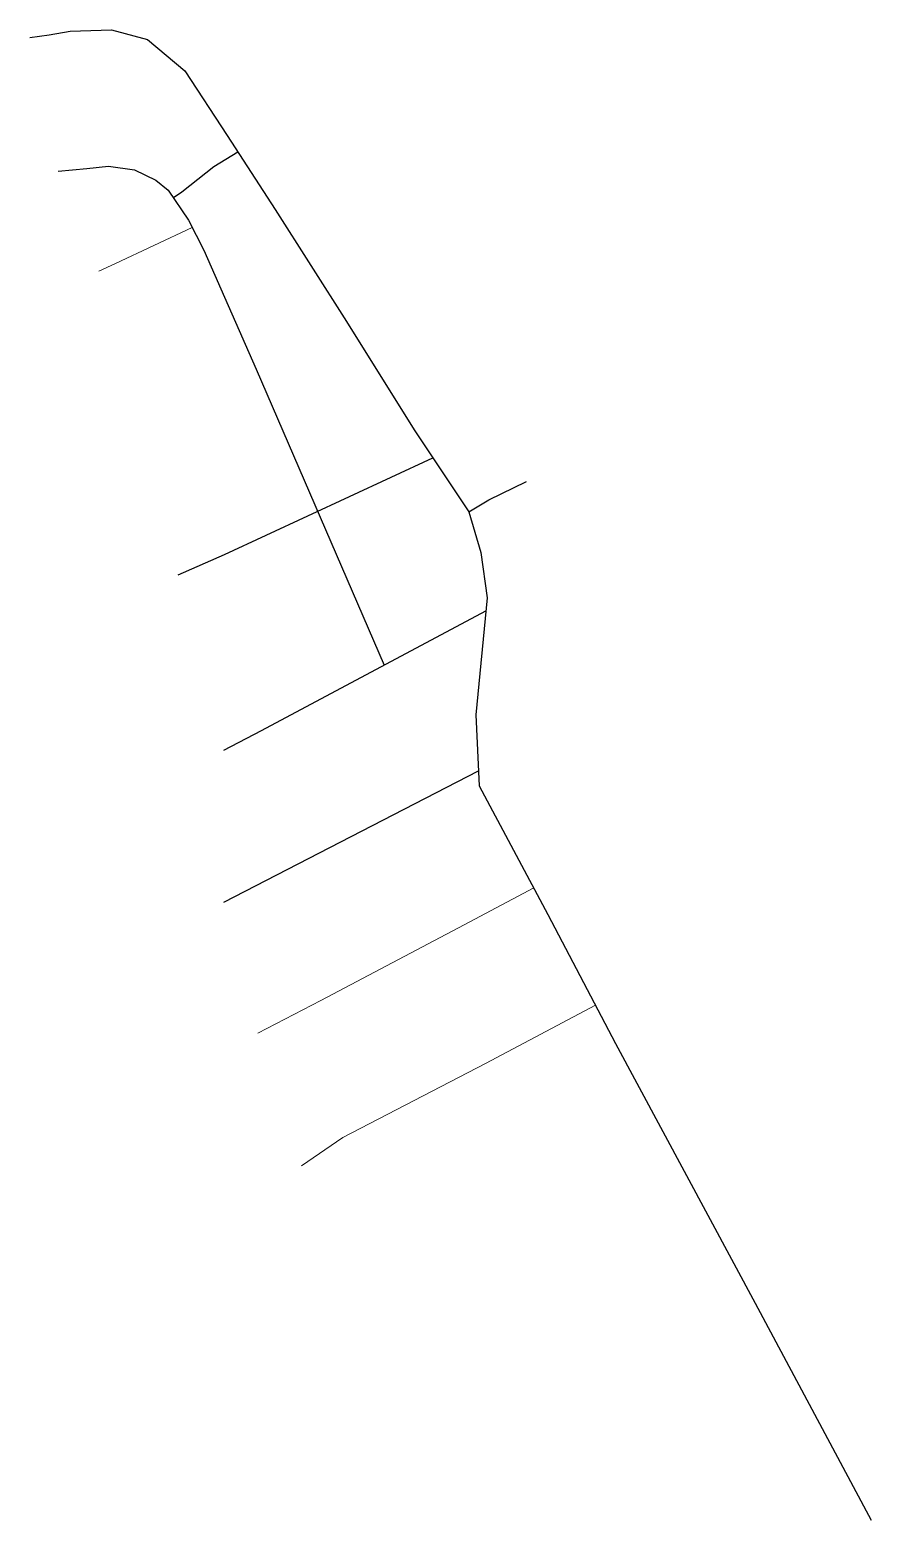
# Model space of a CAD drawing. Header units: metres. Extents: x 336366 to 338041, y 7371358 to 7374587.
# Drawn here: x 337667 to 338041, y 7373925 to 7374587 of the extents above.
import ezdxf

# ---------------------------------------------------------------- set-up
doc = ezdxf.new("R2010")
doc.units = ezdxf.units.M
for name, color, linetype, true_color in [('MCT - RUA THELMA', 18, 'Continuous', 0x000000), ('MCT - VIELA 05', 18, 'Continuous', 0x000000), ('MCT - VIELA 06', 18, 'Continuous', 0x000000), ('RUA BENEDITO SERAFIM BUENO - 12_12_20 - PASTA ETAPA 01 - DJI_0055', 18, 'Continuous', 0x000000), ('RUA JOÃO BRUNI - 12_12_20 - PASTA ETAPA 01 - DJI_0057', 18, 'Continuous', 0x000000), ('RUA PARAGUAÇU - 12_12_20 - PASTA ETAPA 01 - DJI_0051 - DJI_0052', 18, 'Continuous', 0x000000), ('RUA PASQUALE SCARANO - 12_12_20 - PASTA ETAPA 01 - DJI_0056', 18, 'Continuous', 0x000000)]:
    doc.layers.add(name, color=color, linetype=linetype, true_color=true_color)
for name, color, linetype, lineweight, true_color in [('MCT - VIELA 07', 18, 'Continuous', 13, 0x000000), ('RUA EDGARD DE SOUZA - 12_12_20 - PASTA ETAPA 01 - DJI_0059', 18, 'Continuous', 13, 0x000000), ('RUA JOSEFINA FELTRIN - 12_12_20 - PASTA ETAPA 01 - DJI_0058', 18, 'Continuous', 13, 0x000000)]:
    doc.layers.add(name, color=color, linetype=linetype, lineweight=lineweight, true_color=true_color)

msp = doc.modelspace()

# ---------------------------------------------------------------- linework, layer by layer
at = {"layer": 'MCT - RUA THELMA', "color": 11, "linetype": 'Continuous', "true_color": 0xff7f7f}
msp.add_lwpolyline([(337862.02, 7374372.93), (337870.95, 7374378.22), (337887.72, 7374386.44)], dxfattribs=at)
at = {"layer": 'MCT - VIELA 05', "color": 11, "linetype": 'Continuous', "true_color": 0xff7f7f}
msp.add_lwpolyline([(337732.97, 7374345.01), (337753.5, 7374354), (337846.07, 7374396.88)], dxfattribs=at)
at = {"layer": 'MCT - VIELA 06', "color": 11, "linetype": 'Continuous', "true_color": 0xff7f7f}
msp.add_lwpolyline([(337759.46, 7374532.7), (337748.8, 7374526.11), (337734.51, 7374514.92), (337730.78, 7374512.39)], dxfattribs=at)
at = {"layer": 'MCT - VIELA 07', "color": 11, "linetype": 'Continuous', "true_color": 0xff7f7f}
msp.add_lwpolyline([(337697.68, 7374479.8), (337705.08, 7374483.3), (337739.14, 7374499.29)], dxfattribs=at)
at = {"layer": 'RUA BENEDITO SERAFIM BUENO - 12_12_20 - PASTA ETAPA 01 - DJI_0055', "color": 11, "linetype": 'Continuous', "true_color": 0xff7f7f}
msp.add_lwpolyline([(337679.63, 7374524.19), (337692.31, 7374525.48), (337701.87, 7374526.46), (337713.43, 7374524.81), (337723.01, 7374520.29), (337728.44, 7374515.84), (337737.55, 7374502.42), (337744.31, 7374489.12), (337767.57, 7374436.27), (337824.46, 7374304.89)], dxfattribs=at)
at = {"layer": 'RUA EDGARD DE SOUZA - 12_12_20 - PASTA ETAPA 01 - DJI_0059', "color": 11, "linetype": 'Continuous', "true_color": 0xff7f7f}
msp.add_lwpolyline([(337787.74, 7374082.51), (337806.1, 7374095.13), (337869.42, 7374127.93), (337918.33, 7374153.87)], dxfattribs=at)
at = {"layer": 'RUA JOSEFINA FELTRIN - 12_12_20 - PASTA ETAPA 01 - DJI_0058', "color": 11, "linetype": 'Continuous', "true_color": 0xff7f7f}
msp.add_lwpolyline([(337768.27, 7374141.41), (337796.32, 7374155.97), (337860.02, 7374189.59), (337890.91, 7374205.89)], dxfattribs=at)
at = {"layer": 'RUA JOÃO BRUNI - 12_12_20 - PASTA ETAPA 01 - DJI_0057', "color": 11, "linetype": 'Continuous', "true_color": 0xff7f7f}
msp.add_line((337753.22, 7374199.58), (337866.36, 7374257.99), dxfattribs=at)
at = {"layer": 'RUA PARAGUAÇU - 12_12_20 - PASTA ETAPA 01 - DJI_0051 - DJI_0052', "color": 11, "linetype": 'Continuous', "true_color": 0xff7f7f}
msp.add_lwpolyline([(337666.97, 7374583.59), (337675.52, 7374584.78), (337684.94, 7374586.49), (337703.31, 7374587.03), (337719.25, 7374582.66), (337735.84, 7374568.81), (337754.69, 7374540.06), (337775.96, 7374507.27), (337807.76, 7374457.48), (337837.79, 7374409.31), (337862.02, 7374372.93), (337867.47, 7374354.83), (337870.24, 7374334.8), (337865.13, 7374282.77), (337866.69, 7374251.27), (337897.2, 7374194.1), (337927.28, 7374136.82), (337989.27, 7374021.47), (338040.88, 7373925.12)], dxfattribs=at)
at = {"layer": 'RUA PASQUALE SCARANO - 12_12_20 - PASTA ETAPA 01 - DJI_0056', "color": 11, "linetype": 'Continuous', "true_color": 0xff7f7f}
msp.add_lwpolyline([(337753.23, 7374267.1), (337769.86, 7374275.8), (337869.67, 7374328.96)], dxfattribs=at)

doc.saveas('drawing.dxf')
